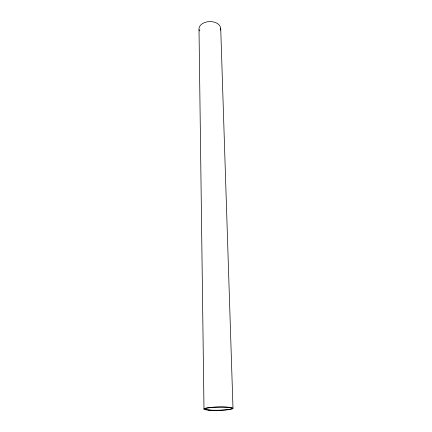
<?xml version="1.0" encoding="UTF-8"?>
<svg xmlns="http://www.w3.org/2000/svg" width="432" height="432" viewBox="0 0 432 432"><rect width="100%" height="100%" fill="white"/><g stroke="black" fill="none" stroke-linecap="round" stroke-linejoin="round"><path stroke-width="0.65" d="M220.714 28.269L232.988 408.272M199.012 29.651L203.99 409.142M199.352 30.893A10.886 7.274 -1.3 0 1 209.493 21.578A10.886 7.274 -1.3 0 1 220.514 30.164M208.645 410.141A14.537 1.696 -1.3 0 0 232.654 408.721A14.537 1.696 -1.3 0 0 214.11 407.149A14.537 1.696 -1.3 0 0 208.645 410.141M209.504 410.022A13.289 1.55 -1.3 0 0 231.444 408.721A13.289 1.55 -1.3 0 0 214.461 407.29A13.289 1.55 -1.3 0 0 209.504 410.022"/></g></svg>
